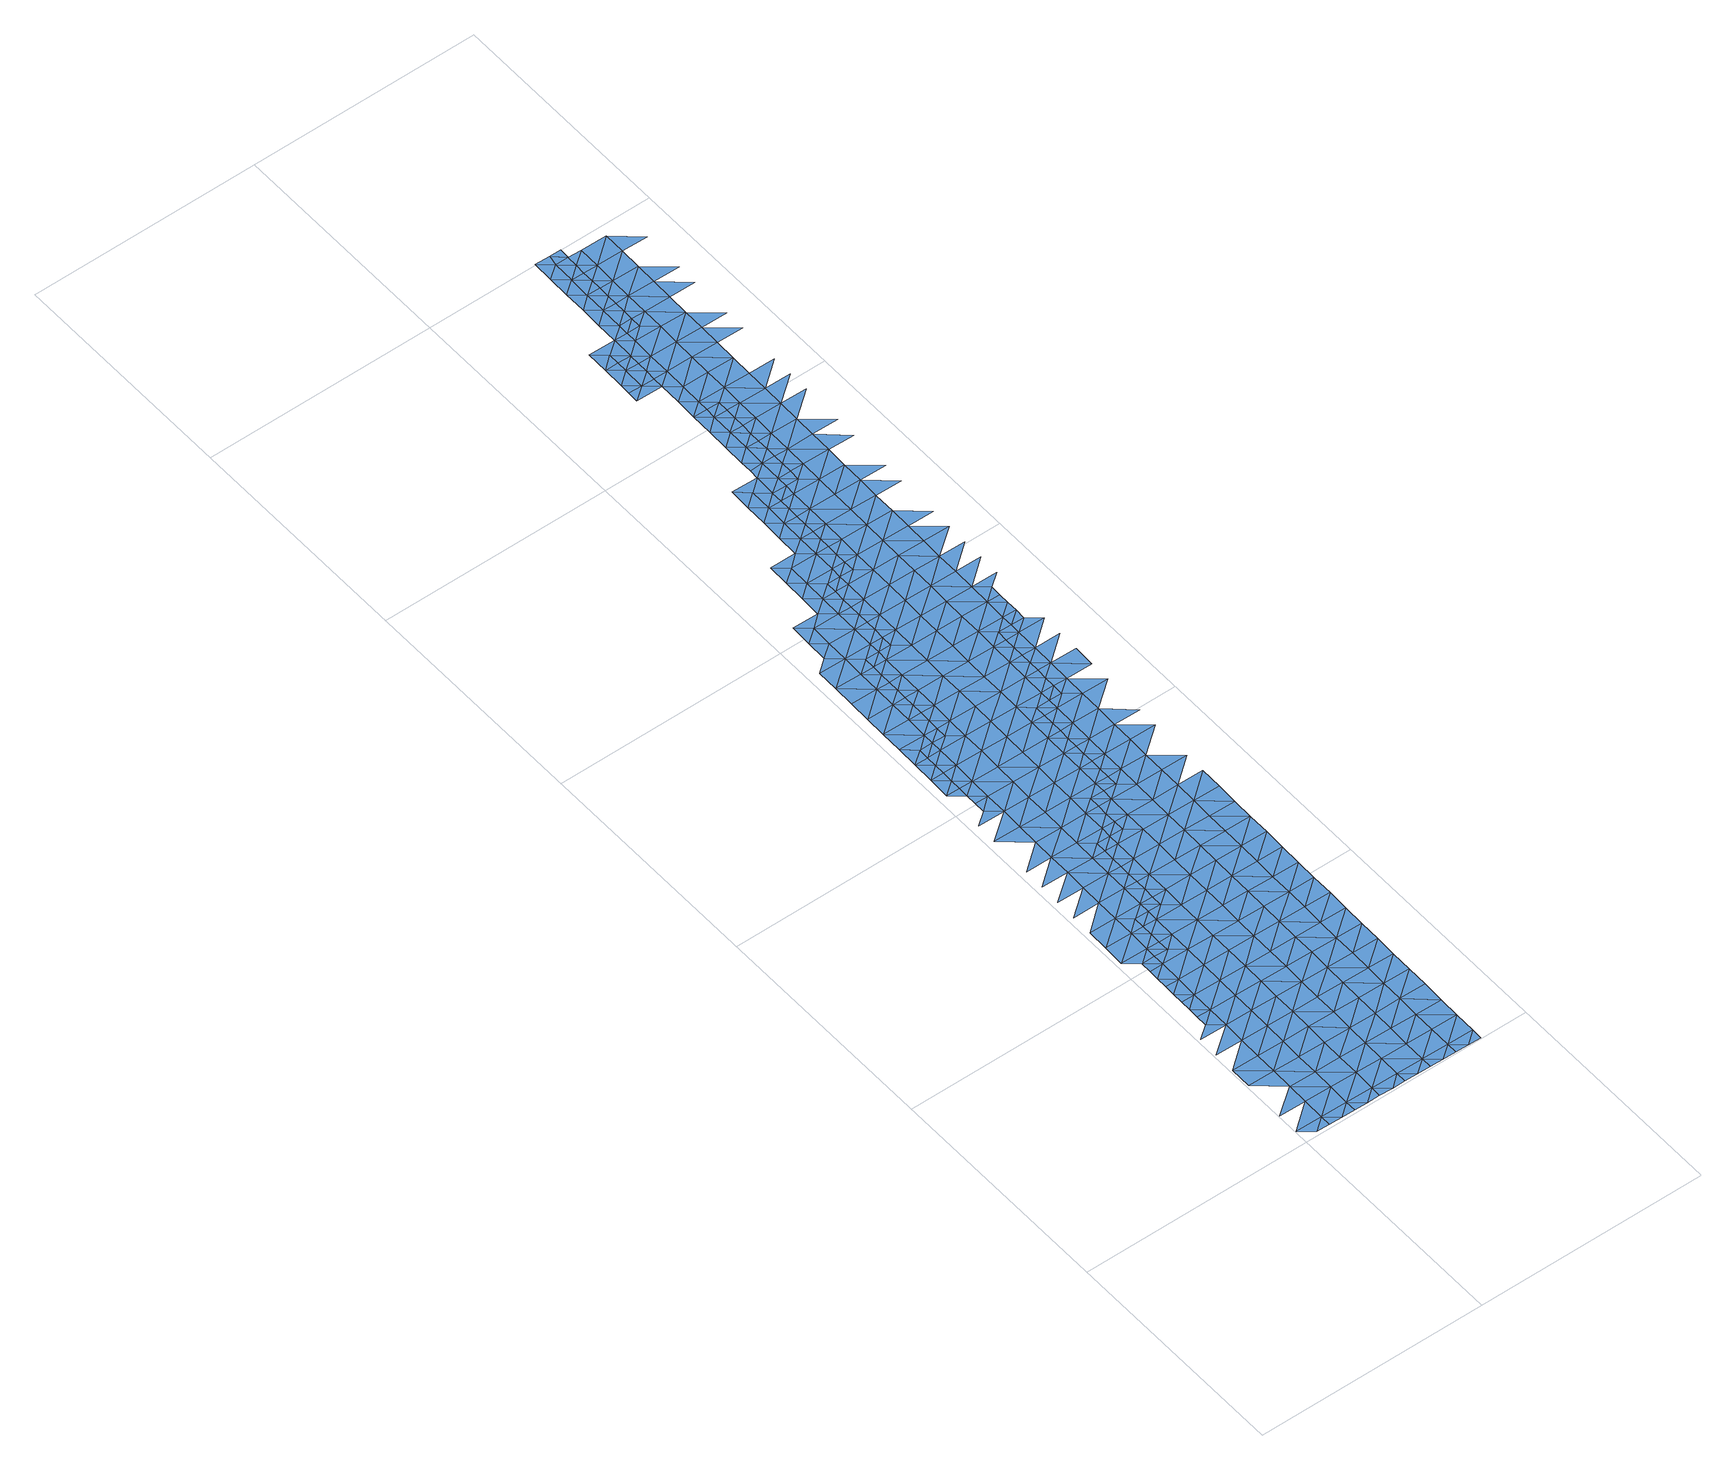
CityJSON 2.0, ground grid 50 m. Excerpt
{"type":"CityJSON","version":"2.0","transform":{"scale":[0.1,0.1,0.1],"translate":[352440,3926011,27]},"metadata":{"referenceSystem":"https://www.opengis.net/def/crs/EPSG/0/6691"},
"CityObjects":{
"waterbody1":{"type":"WaterBody","attributes":{"name":"7","class":"1140","function":"1","WaterBodyRiverFloodingRiskAttribute.description":"4","WaterBodyRiverFloodingRiskAttribute.rankOrg":"3","WaterBodyRiverFloodingRiskAttribute.adminType":"2","WaterBodyRiverFloodingRiskAttribute.scale":"L2"},"geometry":[{"type":"MultiSurface","lod":"1","boundaries":[[[0,1,2]],[[1,3,2]],[[4,0,2]],[[3,5,2]],[[6,7,4]],[[8,9,10]],[[2,11,4]],[[9,6,10]],[[2,5,12]],[[4,11,6]],[[13,8,10]],[[5,14,12]],[[11,2,12]],[[15,10,6]],[[16,8,13]],[[14,17,12]],[[18,19,20]],[[15,6,11]],[[21,16,19]],[[22,23,10]],[[17,24,12]],[[22,10,15]],[[12,25,11]],[[13,10,23]],[[13,26,16]],[[27,20,28]],[[24,25,12]],[[20,19,28]],[[29,27,28]],[[30,24,17]],[[28,31,29]],[[16,32,19]],[[33,31,34]],[[33,29,31]],[[15,11,25]],[[13,23,26]],[[31,35,34]],[[25,36,15]],[[15,37,22]],[[38,35,39]],[[38,34,35]],[[30,40,24]],[[16,26,32]],[[35,41,39]],[[22,42,23]],[[28,19,43]],[[28,44,31]],[[45,41,46]],[[45,39,41]],[[43,19,32]],[[15,36,37]],[[24,47,25]],[[31,48,35]],[[49,46,41]],[[50,47,24]],[[24,40,50]],[[44,28,43]],[[22,37,42]],[[25,51,36]],[[26,23,52]],[[35,53,41]],[[40,54,50]],[[41,55,49]],[[47,51,25]],[[52,56,26]],[[48,31,44]],[[48,53,35]],[[23,42,52]],[[32,26,56]],[[54,57,50]],[[51,58,36]],[[58,42,37]],[[41,53,55]],[[37,36,58]],[[43,32,59]],[[43,60,44]],[[59,32,56]],[[59,60,43]],[[50,61,47]],[[42,62,52]],[[63,64,65]],[[44,66,48]],[[65,55,63]],[[50,57,61]],[[55,53,63]],[[47,67,51]],[[61,67,47]],[[68,53,48]],[[42,58,62]],[[57,69,61]],[[70,64,71]],[[72,73,52]],[[64,63,71]],[[66,68,48]],[[44,60,66]],[[74,70,75]],[[51,76,58]],[[52,62,72]],[[56,52,73]],[[75,70,71]],[[53,77,63]],[[69,78,61]],[[59,56,73]],[[59,79,60]],[[51,67,80]],[[58,81,62]],[[71,82,75]],[[76,81,58]],[[51,80,76]],[[71,63,77]],[[61,83,67]],[[53,68,77]],[[62,84,72]],[[59,73,79]],[[60,85,66]],[[61,78,86]],[[87,85,60]],[[85,68,66]],[[71,88,82]],[[87,60,79]],[[67,89,80]],[[72,90,73]],[[71,77,88]],[[78,91,86]],[[83,89,67]],[[61,86,83]],[[62,81,84]],[[80,92,76]],[[68,93,77]],[[94,95,96]],[[91,97,86]],[[94,82,95]],[[82,88,95]],[[72,84,90]],[[98,88,77]],[[95,99,96]],[[79,73,100]],[[79,101,87]],[[68,85,93]],[[102,99,103]],[[102,96,99]],[[100,73,90]],[[80,89,92]],[[104,98,77]],[[86,105,83]],[[104,77,93]],[[81,76,106]],[[107,95,88]],[[99,108,103]],[[87,109,85]],[[110,108,111]],[[106,76,92]],[[86,97,112]],[[84,81,106]],[[110,103,108]],[[83,105,89]],[[79,100,101]],[[95,107,99]],[[108,113,111]],[[85,114,93]],[[97,115,112]],[[90,84,116]],[[117,111,113]],[[86,112,105]],[[109,87,101]],[[89,118,92]],[[107,88,98]],[[84,106,116]],[[119,117,120]],[[120,117,113]],[[107,121,99]],[[99,122,108]],[[123,106,92]],[[121,122,99]],[[100,124,101]],[[89,105,118]],[[85,109,114]],[[118,125,92]],[[126,98,104]],[[90,116,127]],[[100,90,124]],[[104,93,128]],[[129,120,113]],[[125,123,92]],[[124,90,127]],[[128,93,114]],[[128,126,104]],[[122,130,108]],[[101,131,109]],[[106,132,116]],[[113,108,130]],[[131,101,124]],[[113,130,129]],[[116,133,127]],[[109,134,114]],[[107,98,135]],[[107,136,121]],[[132,106,123]],[[135,98,126]],[[109,131,137]],[[138,139,140]],[[138,129,139]],[[134,109,137]],[[128,114,134]],[[141,126,128]],[[116,132,133]],[[129,130,139]],[[107,135,136]],[[124,127,142]],[[124,143,131]],[[144,145,146]],[[122,121,147]],[[142,127,133]],[[144,140,139]],[[146,140,144]],[[141,128,134]],[[121,136,147]],[[131,148,137]],[[141,149,126]],[[130,122,150]],[[151,145,144]],[[124,142,143]],[[139,130,150]],[[152,134,137]],[[135,153,136]],[[122,147,150]],[[135,126,153]],[[148,131,143]],[[153,126,149]],[[144,139,154]],[[136,155,147]],[[151,144,156]],[[134,157,141]],[[139,150,154]],[[152,137,148]],[[144,158,156]],[[141,159,149]],[[136,153,155]],[[155,160,147]],[[147,161,150]],[[144,154,158]],[[157,159,141]],[[134,152,157]],[[162,163,164]],[[162,156,163]],[[156,158,163]],[[147,160,161]],[[153,149,165]],[[153,166,155]],[[154,150,167]],[[168,164,169]],[[165,149,159]],[[164,163,169]],[[167,150,161]],[[170,168,169]],[[155,166,160]],[[158,154,171]],[[172,173,174]],[[172,170,173]],[[170,169,173]],[[153,165,166]],[[160,175,161]],[[154,167,171]],[[176,177,178]],[[163,158,179]],[[163,180,169]],[[176,174,173]],[[178,174,176]],[[179,158,171]],[[175,160,166]],[[181,167,161]],[[169,182,173]],[[183,184,185]],[[183,177,184]],[[186,181,161]],[[177,176,184]],[[163,179,180]],[[161,175,186]],[[167,187,171]],[[173,188,176]],[[189,185,184]],[[182,188,173]],[[169,180,182]],[[190,184,176]],[[179,171,187]],[[189,184,191]],[[190,191,184]],[[179,192,180]],[[190,176,188]],[[180,192,182]],[[182,193,188]],[[190,194,191]],[[194,195,196]],[[196,191,194]],[[197,195,194]],[[198,195,197]],[[199,198,197]],[[190,200,194]],[[190,188,200]],[[201,202,203]],[[201,199,202]],[[199,197,202]],[[194,204,197]],[[202,205,203]],[[206,205,207]],[[206,203,205]],[[204,208,197]],[[209,207,205]],[[202,197,210]],[[202,211,205]],[[205,212,209]],[[211,212,205]]]}]},
"waterbody2":{"type":"WaterBody","attributes":{"name":"7","class":"1140","function":"1","WaterBodyRiverFloodingRiskAttribute.description":"4","WaterBodyRiverFloodingRiskAttribute.rankOrg":"2","WaterBodyRiverFloodingRiskAttribute.adminType":"2","WaterBodyRiverFloodingRiskAttribute.scale":"L2"},"geometry":[{"type":"MultiSurface","lod":"1","boundaries":[[[213,46,214]],[[215,213,216]],[[46,49,214]],[[216,213,214]],[[217,215,218]],[[49,55,214]],[[218,215,216]],[[55,65,214]],[[64,216,214]],[[65,64,214]],[[219,220,221]],[[217,218,219]],[[70,74,216]],[[220,222,223]],[[216,64,70]],[[218,216,74]],[[218,224,219]],[[225,226,222]],[[218,74,227]],[[219,228,220]],[[74,75,227]],[[218,227,224]],[[220,228,222]],[[229,225,230]],[[75,82,227]],[[228,219,224]],[[231,232,230]],[[228,233,222]],[[82,94,227]],[[234,235,236]],[[94,96,227]],[[227,96,224]],[[225,222,233]],[[232,231,234]],[[96,102,224]],[[225,237,230]],[[102,103,224]],[[224,103,228]],[[238,225,233]],[[234,239,235]],[[103,110,228]],[[240,239,241]],[[240,235,239]],[[110,111,228]],[[228,111,233]],[[231,230,237]],[[225,238,237]],[[239,242,241]],[[111,117,233]],[[243,241,242]],[[117,119,233]],[[244,243,242]],[[245,246,231]],[[238,233,119]],[[242,247,244]],[[231,237,245]],[[234,231,246]],[[234,248,239]],[[249,244,247]],[[250,249,247]],[[248,242,239]],[[251,237,238]],[[252,250,253]],[[250,247,253]],[[248,234,246]],[[238,119,254]],[[255,252,256]],[[256,252,253]],[[119,120,254]],[[257,258,242]],[[238,254,251]],[[245,237,259]],[[245,260,246]],[[242,248,257]],[[247,242,258]],[[247,261,253]],[[262,256,253]],[[259,237,251]],[[259,260,245]],[[120,138,254]],[[258,261,247]],[[261,262,253]],[[246,263,248]],[[138,140,254]],[[254,140,251]],[[120,129,138]],[[248,263,257]],[[146,145,251]],[[251,145,259]],[[146,251,140]],[[263,246,260]],[[261,264,262]],[[257,265,258]],[[266,264,267]],[[266,262,264]],[[145,268,259]],[[269,257,263]],[[259,270,260]],[[271,272,273]],[[271,267,272]],[[267,264,272]],[[265,274,258]],[[151,268,145]],[[257,269,265]],[[260,275,263]],[[261,258,274]],[[261,276,264]],[[277,273,278]],[[270,259,268]],[[270,275,260]],[[273,272,278]],[[279,277,278]],[[274,276,261]],[[263,280,269]],[[264,281,272]],[[282,279,283]],[[151,156,268]],[[279,278,283]],[[284,282,283]],[[269,285,265]],[[272,286,278]],[[287,288,289]],[[162,164,268]],[[268,164,270]],[[290,284,283]],[[289,284,290]],[[280,285,269]],[[268,156,162]],[[281,264,276]],[[263,275,280]],[[278,286,283]],[[287,289,290]],[[168,170,270]],[[270,164,168]],[[275,270,170]],[[291,276,274]],[[272,281,286]],[[283,292,290]],[[274,265,293]],[[172,174,275]],[[275,174,280]],[[293,291,274]],[[275,170,172]],[[291,281,276]],[[265,285,293]],[[287,290,294]],[[177,285,280]],[[283,286,292]],[[292,295,290]],[[178,177,280]],[[178,280,174]],[[281,296,286]],[[294,290,295]],[[183,185,285]],[[285,185,293]],[[285,177,183]],[[297,292,286]],[[296,281,291]],[[296,297,286]],[[298,294,295]],[[299,294,298]],[[300,299,298]],[[185,301,293]],[[302,303,304]],[[303,300,298]],[[302,300,303]],[[301,305,293]],[[306,307,292]],[[291,293,305]],[[292,297,306]],[[308,309,310]],[[295,292,307]],[[310,304,308]],[[185,189,301]],[[304,303,308]],[[307,311,295]],[[312,303,298]],[[296,291,313]],[[296,314,297]],[[298,295,311]],[[315,309,316]],[[313,291,305]],[[189,196,301]],[[309,308,316]],[[311,312,298]],[[191,196,189]],[[317,315,318]],[[195,305,301]],[[318,315,316]],[[196,195,301]],[[296,313,314]],[[319,307,306]],[[306,297,320]],[[308,303,321]],[[308,322,316]],[[198,199,305]],[[316,323,318]],[[198,305,195]],[[321,303,312]],[[313,305,199]],[[297,314,320]],[[322,323,316]],[[201,203,313]],[[313,203,314]],[[313,199,201]],[[306,320,319]],[[308,321,322]],[[311,307,324]],[[203,206,314]],[[206,207,314]],[[314,207,320]],[[307,319,324]],[[322,325,323]],[[312,311,326]],[[327,325,328]],[[327,323,325]],[[207,329,320]],[[311,324,326]],[[325,330,328]],[[321,312,331]],[[321,332,322]],[[333,330,334]],[[333,328,330]],[[331,312,326]],[[319,320,335]],[[336,337,338]],[[322,339,325]],[[336,334,330]],[[338,334,336]],[[207,209,329]],[[324,319,335]],[[320,329,335]],[[321,331,332]],[[325,340,330]],[[341,337,342]],[[326,324,343]],[[209,344,329]],[[337,336,342]],[[339,322,332]],[[345,341,342]],[[343,324,335]],[[212,344,209]],[[344,346,329]],[[347,345,348]],[[345,342,348]],[[336,330,340]],[[335,329,346]],[[331,349,332]],[[325,339,340]],[[350,347,351]],[[326,343,352]],[[331,326,349]],[[346,353,335]],[[354,343,335]],[[351,347,348]],[[353,354,335]],[[349,326,352]],[[342,336,355]],[[332,356,339]],[[355,336,340]],[[355,357,342]],[[342,358,348]],[[351,348,359]],[[360,343,354]],[[343,361,352]],[[332,349,356]],[[358,359,348]],[[339,362,340]],[[358,342,357]],[[363,339,356]],[[340,364,355]],[[362,339,363]],[[365,357,355]],[[358,366,359]],[[349,352,367]],[[349,368,356]],[[369,359,366]],[[364,340,362]],[[370,369,366]],[[356,368,363]],[[366,371,370]],[[372,373,374]],[[375,371,376]],[[375,370,371]],[[377,378,379]],[[365,355,364]],[[380,374,373]],[[381,379,378]],[[363,382,362]],[[383,384,380]],[[373,383,380]],[[358,357,385]],[[386,376,371]],[[387,376,386]],[[388,387,386]],[[372,389,373]],[[357,365,385]],[[377,390,378]],[[391,381,378]],[[366,358,392]],[[393,388,394]],[[395,384,383]],[[396,384,395]],[[388,386,394]],[[392,358,385]],[[397,393,394]],[[371,366,392]],[[398,396,395]],[[364,399,365]],[[400,373,389]],[[378,390,391]],[[401,397,394]],[[402,397,401]],[[403,404,390]],[[404,398,395]],[[403,398,404]],[[389,402,401]],[[405,406,371]],[[365,407,385]],[[408,391,390]],[[371,392,405]],[[386,371,406]],[[386,409,394]],[[383,373,410]],[[383,411,395]],[[400,389,401]],[[390,404,408]],[[410,373,400]],[[395,412,404]],[[413,391,408]],[[409,386,406]],[[401,394,409]],[[411,412,395]],[[392,414,405]],[[401,415,400]],[[383,410,411]],[[404,416,408]],[[408,417,413]],[[405,418,406]],[[415,401,409]],[[419,410,400]],[[410,419,411]],[[404,412,416]],[[406,420,409]],[[400,415,421]],[[417,408,416]],[[419,400,421]],[[411,422,412]],[[409,423,415]],[[424,425,426]],[[425,417,416]],[[424,417,425]],[[422,411,419]],[[415,427,421]],[[412,428,416]],[[429,426,430]],[[426,425,430]],[[431,429,430]],[[432,412,422]],[[416,428,425]],[[430,433,431]],[[434,433,435]],[[434,431,433]],[[436,430,425]],[[412,432,428]],[[437,438,439]],[[437,435,438]],[[440,432,422]],[[435,433,438]],[[436,425,428]],[[439,441,442]],[[438,441,439]],[[443,428,432]],[[444,430,436]],[[433,430,445]],[[445,430,444]],[[438,433,446]],[[438,447,441]],[[446,433,445]],[[436,448,444]],[[447,438,446]],[[444,449,445]],[[446,450,447]]]}]},
"waterbody3":{"type":"WaterBody","attributes":{"name":"7","class":"1140","function":"1","WaterBodyRiverFloodingRiskAttribute.description":"4","WaterBodyRiverFloodingRiskAttribute.rankOrg":"1","WaterBodyRiverFloodingRiskAttribute.adminType":"2","WaterBodyRiverFloodingRiskAttribute.scale":"L2"},"geometry":[{"type":"MultiSurface","lod":"1","boundaries":[[[241,243,451]],[[243,244,451]],[[452,451,244]],[[244,249,452]],[[249,250,452]],[[453,452,250]],[[252,255,453]],[[453,250,252]],[[454,453,255]],[[454,455,456]],[[454,255,455]],[[455,457,456]],[[456,458,459]],[[255,256,455]],[[459,460,461]],[[256,266,455]],[[456,457,458]],[[262,266,256]],[[266,267,455]],[[455,267,457]],[[460,459,458]],[[462,461,460]],[[271,273,457]],[[457,273,458]],[[457,267,271]],[[462,460,463]],[[464,462,465]],[[277,279,458]],[[458,273,277]],[[460,458,279]],[[462,463,465]],[[466,464,465]],[[282,284,460]],[[460,279,282]],[[463,460,284]],[[288,465,463]],[[467,466,465]],[[468,466,467]],[[289,288,463]],[[289,463,284]],[[469,468,470]],[[468,467,470]],[[471,465,288]],[[465,472,467]],[[467,472,470]],[[469,470,473]],[[471,288,287]],[[472,465,471]],[[470,474,473]],[[287,299,471]],[[474,470,472]],[[299,300,471]],[[287,294,299]],[[472,471,300]],[[475,473,476]],[[302,304,472]],[[472,304,474]],[[473,474,476]],[[302,472,300]],[[475,477,478]],[[309,476,474]],[[310,309,474]],[[475,476,477]],[[474,304,310]],[[479,480,478]],[[477,479,478]],[[315,317,476]],[[476,309,315]],[[477,476,317]],[[481,480,479]],[[482,479,477]],[[483,482,477]],[[477,317,483]],[[318,483,317]],[[482,481,479]],[[318,327,483]],[[323,327,318]],[[484,481,485]],[[327,328,483]],[[483,328,482]],[[481,482,485]],[[328,333,482]],[[486,484,485]],[[487,484,486]],[[333,334,482]],[[482,334,485]],[[337,486,485]],[[488,487,486]],[[489,487,488]],[[338,337,485]],[[338,485,334]],[[490,489,488]],[[491,489,490]],[[341,345,486]],[[486,337,341]],[[488,486,345]],[[347,350,488]],[[492,491,490]],[[488,345,347]],[[490,488,350]],[[490,350,492]],[[351,493,350]],[[492,350,493]],[[492,494,495]],[[495,494,496]],[[494,492,493]],[[351,359,493]],[[497,496,494]],[[498,496,497]],[[369,370,493]],[[493,359,369]],[[499,500,498]],[[494,493,370]],[[370,375,494]],[[375,376,494]],[[494,376,497]],[[498,497,499]],[[499,501,500]],[[500,501,374]],[[387,388,497]],[[387,497,376]],[[499,497,388]],[[372,374,501]],[[393,397,499]],[[499,388,393]],[[501,499,397]],[[402,389,501]],[[402,501,397]],[[372,501,389]]]}]},
"waterbody4":{"type":"WaterBody","attributes":{"name":"7","class":"1140","function":"1","WaterBodyRiverFloodingRiskAttribute.description":"4","WaterBodyRiverFloodingRiskAttribute.rankOrg":"1","WaterBodyRiverFloodingRiskAttribute.adminType":"2","WaterBodyRiverFloodingRiskAttribute.scale":"L2"},"geometry":[{"type":"MultiSurface","lod":"1","boundaries":[[[502,503,379]],[[504,505,502]],[[504,506,505]],[[377,379,503]],[[384,505,506]],[[398,503,505]],[[502,505,503]],[[503,390,377]],[[390,503,403]],[[403,503,398]],[[398,505,396]],[[396,505,384]]]}]},
"waterbody5":{"type":"WaterBody","attributes":{"name":"7","class":"1140","function":"1","WaterBodyRiverFloodingRiskAttribute.description":"4","WaterBodyRiverFloodingRiskAttribute.rankOrg":"1","WaterBodyRiverFloodingRiskAttribute.adminType":"2","WaterBodyRiverFloodingRiskAttribute.scale":"L2"},"geometry":[{"type":"MultiSurface","lod":"1","boundaries":[[[507,508,509]],[[510,511,507]],[[510,507,509]],[[510,509,431]],[[431,434,510]],[[510,435,512]],[[442,513,514]],[[413,424,515]],[[424,413,417]],[[515,424,426]],[[516,512,517]],[[517,518,516]],[[439,442,517]],[[434,435,510]],[[515,508,391]],[[429,509,426]],[[391,413,515]],[[426,509,515]],[[510,512,511]],[[509,429,431]],[[514,518,517]],[[512,439,517]],[[437,439,512]],[[512,435,437]],[[508,515,509]],[[516,511,512]],[[442,514,517]]]}]}
},
"vertices":[
[3,32,8],[31,9,8],[59,32,8],[59,8,8],[60,78,8],[87,8,8],[61,124,8],[3,79,8],[6,217,8],[5,171,8],[62,170,8],[117,77,8],[116,31,8],[62,216,8],[116,7,8],[118,123,8],[63,263,8],[144,7,8],[7,310,8],[64,309,8],[36,332,8],[6,264,8],[118,169,8],[119,215,8],[173,30,8],[174,76,8],[120,262,8],[36,356,8],[65,355,8],[37,379,8],[172,7,8],[65,401,8],[121,308,8],[37,402,8],[37,425,8],[66,447,8],[174,122,8],[175,168,8],[38,448,8],[38,471,8],[201,6,8],[67,494,8],[176,215,8],[121,354,8],[122,400,8],[39,494,8],[39,517,8],[230,75,8],[123,447,8],[67,517,8],[229,29,8],[231,121,8],[177,261,8],[124,493,8],[229,6,8],[96,516,8],[177,307,8],[257,5,8],[232,167,8],[178,353,8],[179,399,8],[286,28,8],[233,214,8],[124,539,8],[96,563,8],[96,539,8],[180,446,8],[287,74,8],[180,492,8],[286,5,8],[97,586,8],[125,585,8],[233,260,8],[234,306,8],[97,609,8],[126,608,8],[289,166,8],[181,538,8],[314,4,8],[235,352,8],[288,120,8],[289,213,8],[154,608,8],[344,73,8],[290,259,8],[236,445,8],[343,27,8],[236,398,8],[182,584,8],[344,119,8],[291,305,8],[343,4,8],[345,166,8],[237,491,8],[154,631,8],[183,630,8],[155,654,8],[371,3,8],[239,583,8],[183,677,8],[292,351,8],[292,398,8],[155,677,8],[155,700,8],[238,537,8],[400,72,8],[346,212,8],[239,630,8],[184,723,8],[293,444,8],[156,723,8],[156,746,8],[400,26,8],[185,769,8],[294,490,8],[399,3,8],[347,258,8],[157,770,8],[401,118,8],[157,793,8],[185,792,8],[240,676,8],[241,722,8],[403,211,8],[348,350,8],[402,165,8],[295,582,8],[348,304,8],[295,536,8],[214,792,8],[242,768,8],[349,397,8],[403,257,8],[404,303,8],[351,489,8],[296,629,8],[297,675,8],[350,443,8],[214,815,8],[242,814,8],[214,838,8],[351,535,8],[405,349,8],[406,396,8],[243,861,8],[215,884,8],[215,861,8],[298,721,8],[407,442,8],[352,581,8],[298,767,8],[244,884,8],[407,488,8],[353,628,8],[299,813,8],[354,674,8],[272,883,8],[408,534,8],[300,860,8],[409,581,8],[354,720,8],[355,766,8],[272,906,8],[301,906,8],[273,929,8],[410,627,8],[410,673,8],[356,813,8],[273,953,8],[301,952,8],[273,976,8],[357,859,8],[274,999,8],[302,998,8],[274,1022,8],[411,719,8],[303,1045,8],[275,1068,8],[275,1045,8],[357,905,8],[358,951,8],[413,812,8],[359,997,8],[275,1091,8],[304,1091,8],[276,1114,8],[412,765,8],[413,858,8],[360,1044,8],[304,1114,8],[360,1090,8],[332,1113,8],[415,950,8],[416,996,8],[361,1136,8],[333,1160,8],[333,1137,8],[362,1182,8],[334,1183,8],[334,1206,8],[417,1089,8],[334,1229,8],[363,1228,8],[335,1252,8],[418,1135,8],[363,1275,8],[335,1275,8],[336,1298,8],[419,1181,8],[364,1298,8],[419,1228,8],[420,1274,8],[392,1297,8],
[11,541,8],[68,540,8],[12,587,8],[69,586,8],[13,633,8],[69,632,8],[70,679,8],[71,725,8],[13,679,8],[72,771,8],[14,726,8],[127,678,8],[72,817,8],[15,772,8],[126,631,8],[127,724,8],[16,818,8],[73,863,8],[74,910,8],[17,911,8],[128,770,8],[75,956,8],[47,979,8],[18,957,8],[130,862,8],[129,816,8],[75,1002,8],[47,1003,8],[47,1026,8],[76,1048,8],[48,1049,8],[48,1072,8],[131,909,8],[131,955,8],[77,1095,8],[132,1001,8],[49,1095,8],[49,1118,8],[186,862,8],[49,1141,8],[78,1141,8],[186,815,8],[50,1164,8],[78,1164,8],[133,1047,8],[134,1094,8],[187,908,8],[188,954,8],[134,1140,8],[106,1163,8],[189,1000,8],[135,1186,8],[190,1093,8],[107,1186,8],[107,1210,8],[244,907,8],[190,1046,8],[245,953,8],[108,1233,8],[136,1232,8],[108,1256,8],[191,1139,8],[245,999,8],[192,1185,8],[108,1279,8],[137,1278,8],[109,1302,8],[246,1045,8],[193,1231,8],[109,1325,8],[137,1325,8],[109,1348,8],[247,1092,8],[193,1278,8],[139,1394,8],[110,1394,8],[110,1371,8],[138,1371,8],[249,1184,8],[194,1324,8],[248,1138,8],[167,1394,8],[195,1370,8],[249,1230,8],[250,1277,8],[196,1416,8],[167,1417,8],[168,1440,8],[304,1137,8],[168,1463,8],[196,1462,8],[168,1486,8],[305,1183,8],[251,1323,8],[252,1369,8],[197,1509,8],[169,1532,8],[169,1509,8],[252,1415,8],[253,1461,8],[306,1229,8],[307,1276,8],[170,1555,8],[198,1555,8],[170,1578,8],[198,1578,8],[308,1368,8],[308,1322,8],[254,1508,8],[255,1554,8],[227,1577,8],[309,1414,8],[255,1600,8],[310,1460,8],[227,1601,8],[227,1624,8],[364,1321,8],[256,1646,8],[311,1507,8],[311,1553,8],[228,1647,8],[228,1670,8],[365,1367,8],[257,1693,8],[229,1716,8],[229,1693,8],[312,1599,8],[313,1645,8],[229,1739,8],[258,1739,8],[366,1413,8],[393,1320,8],[230,1762,8],[393,1344,8],[230,1785,8],[258,1785,8],[367,1506,8],[230,1809,8],[259,1808,8],[367,1460,8],[393,1367,8],[394,1390,8],[314,1692,8],[368,1552,8],[314,1738,8],[315,1784,8],[287,1808,8],[422,1412,8],[423,1459,8],[370,1644,8],[369,1598,8],[370,1691,8],[371,1737,8],[316,1830,8],[424,1505,8],[425,1551,8],[288,1831,8],[288,1854,8],[317,1876,8],[263,2039,8],[263,2062,8],[234,2040,8],[288,1877,8],[289,1900,8],[209,2225,8],[209,2248,8],[181,2225,8],[235,2086,8],[181,2272,8],[426,1597,8],[264,2108,8],[236,2132,8],[372,1783,8],[317,1923,8],[289,1923,8],[289,1946,8],[291,2039,8],[237,2224,8],[238,2271,8],[373,1829,8],[290,1969,8],[318,1969,8],[265,2155,8],[236,2155,8],[290,1992,8],[237,2178,8],[427,1690,8],[320,2061,8],[319,2015,8],[291,2016,8],[237,2201,8],[265,2201,8],[373,1876,8],[374,1922,8],[428,1736,8],[266,2247,8],[375,1968,8],[320,2108,8],[321,2154,8],[322,2200,8],[266,2270,8],[429,1828,8],[376,2014,8],[323,2246,8],[295,2270,8],[430,1875,8],[377,2107,8],[432,1967,8],[376,2060,8],[378,2153,8],[432,2013,8],[295,2293,8],[324,2292,8],[296,2316,8],[433,2059,8],[379,2245,8],[296,2339,8],[324,2339,8],[296,2362,8],[379,2199,8],[325,2385,8],[297,2385,8],[297,2408,8],[380,2291,8],[297,2432,8],[326,2431,8],[298,2455,8],[435,2152,8],[327,2477,8],[298,2478,8],[435,2198,8],[381,2338,8],[382,2384,8],[383,2430,8],[383,2476,8],[437,2291,8],[438,2337,8],[439,2429,8],
[19,1049,8],[20,1095,8],[21,1142,8],[22,1188,8],[78,1187,8],[22,1234,8],[79,1233,8],[80,1279,8],[23,1280,8],[81,1326,8],[24,1327,8],[25,1373,8],[81,1372,8],[25,1419,8],[82,1418,8],[54,1442,8],[83,1464,8],[55,1488,8],[56,1534,8],[84,1510,8],[139,1417,8],[140,1463,8],[112,1533,8],[140,1510,8],[113,1579,8],[141,1556,8],[142,1602,8],[114,1626,8],[143,1648,8],[115,1672,8],[171,1671,8],[199,1647,8],[199,1601,8],[172,1717,8],[200,1693,8],[201,1740,8],[173,1763,8],[202,1786,8],[174,1809,8],[202,1832,8],[175,1856,8],[231,1855,8],[259,1831,8],[260,1877,8],[232,1875,8],[232,1901,8],[261,1924,8],[233,1947,8],[261,1970,8],[234,1993,8],[262,2016,8],
[180,2179,8],[209,2202,8],[179,2157,8],[208,2156,8],[179,2133,8],
[240,2363,8],[239,2317,8],[268,2340,8],[268,2386,8],[240,2409,8],[269,2432,8],[299,2501,8],[274,2501,8],[267,2293,8],[241,2456,8],[270,2478,8],[242,2502,8]
]}
